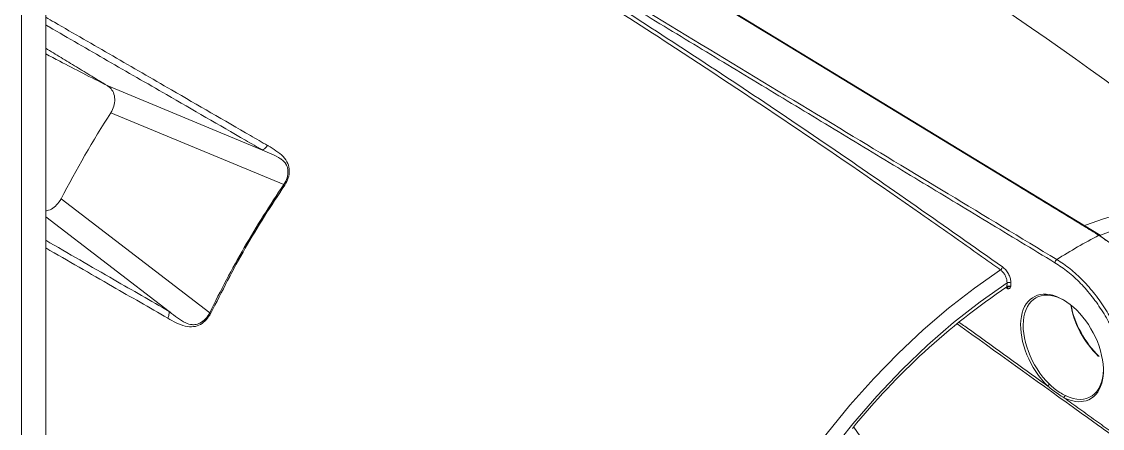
# Model space of a CAD drawing. Extents: x 11 to 120, y 2 to 94.
# Drawn here: x 86.95 to 92.92, y 14.72 to 16.97 of the extents above; entities that cross this region are included whole.
import ezdxf

# ---------------------------------------------------------------- set-up
doc = ezdxf.new("R2010")
doc.units = 0
doc.header["$MEASUREMENT"] = 0
doc.linetypes.add('SLD-Solid', pattern=[0])
doc.layers.add('OBJECT', color=7, linetype='CONTINUOUS')

msp = doc.modelspace()

# ---------------------------------------------------------------- linework, layer by layer
at = {"layer": 'OBJECT', "color": 7, "linetype": 'SLD-Solid', "lineweight": 15}
for p, q in [((87.0812, 12.6849), (87.0812, 20.0114)), ((86.9482, 12.6081), (86.9482, 19.9346)), ((87.4211, 16.613), (88.2797, 16.2566)), ((87.4413, 16.4628), (88.3973, 16.0662)), ((87.1663, 15.9865), (87.9877, 15.3568)), ((87.0812, 15.8866), (87.764, 15.3635)), ((92.3931, 15.5006), (92.3935, 15.5218)), ((92.3938, 15.4959), (92.3938, 15.4959)), ((92.4147, 15.5215), (92.4143, 15.503)), ((91.707, 14.4962), (91.5462, 14.725))]:
    msp.add_line(p, q, dxfattribs=at)
at = {"layer": 'OBJECT', "color": 7, "linetype": 'SLD-Solid', "lineweight": 15, "flags": 128}
for points in [[(92.9081, 15.7856), (91.5765, 16.5974), (89.9136, 17.6112)], [(92.8276, 15.8405), (92.927, 15.8771), (93.0679, 15.9192), (93.2061, 15.9488), (93.3411, 15.9657), (93.4721, 15.9698), (93.5986, 15.9612), (93.72, 15.94), (93.8357, 15.906), (93.8857, 15.8867)], [(94.4893, 15.1711), (94.4323, 15.2973), (94.3655, 15.4128), (94.2894, 15.517), (94.2043, 15.6093), (94.1106, 15.6893), (94.0089, 15.7566), (93.8996, 15.8107), (93.7834, 15.8515), (93.6607, 15.8788), (93.5323, 15.8924), (93.3988, 15.8921), (93.2609, 15.8781), (93.1193, 15.8504), (92.9747, 15.8092), (92.9105, 15.7868)], [(92.9109, 15.7793), (92.9107, 15.7814), (92.9102, 15.7832), (92.9093, 15.7846), (92.9081, 15.7856), (92.9081, 15.7856)], [(90.4986, 12.9019), (90.5523, 13.0884), (90.615, 13.2754), (90.6865, 13.4622), (90.7664, 13.648), (90.8544, 13.8317), (90.95, 14.0126), (91.0528, 14.1899), (91.1623, 14.3627), (91.278, 14.5302), (91.3994, 14.6917), (91.5259, 14.8463), (91.657, 14.9934), (91.7919, 15.1323), (91.9301, 15.2624), (92.071, 15.3829), (92.2138, 15.4935), (92.358, 15.5935)], [(92.3935, 15.5218), (92.2452, 15.4182), (92.0983, 15.3033), (91.9537, 15.1776), (91.8121, 15.0417), (91.6742, 14.8965), (91.5407, 14.7426), (91.4123, 14.5808), (91.2897, 14.412), (91.1734, 14.2369), (91.0641, 14.0566), (90.9624, 13.8719), (90.8688, 13.6838), (90.7837, 13.4932), (90.7075, 13.3011), (90.6408, 13.1085), (90.5837, 12.9165)], [(92.3908, 15.4942), (92.3924, 15.4952), (92.3941, 15.4959)]]:
    msp.add_lwpolyline(points, dxfattribs=at)
at = {"layer": 'OBJECT', "color": 7, "linetype": 'SLD-Solid', "lineweight": 15}
for centre, radius, start, end in [((74.4097, -9.1069), 31.7219, 51.58314, 57.31952), ((92.5269, 13.209), 6.0375, 147.38935, 152.61065), ((88.5995, 16.3994), 0.3897, 238.74509, 239.65222), ((94.3192, 13.0605), 3.0717, 117.49548, 122.49914), ((92.905, 15.7792), 0.00715, 64.19968, 122.88905), ((92.6823, 15.6314), 0.0239, 124.34317, 174.81739), ((92.3434, 15.6152), 0.0261, 303.87802, 349.29067), ((94.5834, 12.2567), 3.9141, 124.02777, 141.048), ((92.3863, 15.4995), 0.00684, 310.69864, 9.81301), ((92.3863, 15.4923), 0.00667, 357.40272, 25.80118), ((92.4038, 15.5006), 0.0236, 62.50848, 115.82936), ((87.8002, 15.0148), 0.39, 60.35678, 61.26323), ((92.6402, 14.9418), 0.023, 120.38972, 155.59371), ((92.7239, 14.8865), 0.0145, 123.48507, 180.93892)]:
    msp.add_arc(centre, radius, start, end, dxfattribs=at)
for centre, major_axis, ratio, start_param, end_param in [((92.6975, 15.1625), (-0.1553, 0.2827), 0.593785, 3.015476, 8.328686), ((92.7046, 15.1664), (-0.1503, 0.274), 0.594304, 5.497203, 8.32911), ((92.9624, 15.3152), (-0.1618, 0.2674), 0.560114, 0.933806, 2.021461), ((92.9695, 15.3195), (-0.1668, 0.2761), 0.560654, 0.967996, 2.021798), ((92.7046, 15.1664), (-0.1503, 0.274), 0.594304, 2.447134, 3.9546), ((92.6975, 15.1625), (-0.1553, 0.2827), 0.593785, 2.446709, 3.015476)]:
    msp.add_ellipse(centre, major_axis=major_axis, ratio=ratio, start_param=start_param, end_param=end_param, dxfattribs=at)
for points, knots in [([(88.2011, 18.2923), (88.3139, 18.2272), (88.7465, 17.9772), (89.4987, 17.5243), (90.4571, 16.9174), (91.4147, 16.2823), (92.0509, 15.8344), (92.3691, 15.6103)], [0, 0, 0, 0, 0.08089, 0.310253, 0.539781, 0.769807, 1, 1, 1, 1]), ([(92.358, 15.5935), (92.351, 15.5985), (92.3159, 15.6235), (92.1685, 15.7284), (91.803, 15.9857), (91.2397, 16.3727), (90.4505, 16.8969), (89.5471, 17.4712), (88.7561, 17.9483), (88.3039, 18.2095), (88.1911, 18.2747)], [0, 0, 0, 0, 0.005085, 0.025423, 0.106777, 0.26949, 0.432262, 0.675585, 0.919105, 1, 1, 1, 1]), ([(92.9011, 15.7852), (92.894, 15.7895), (92.8587, 15.811), (92.7106, 15.9013), (92.1179, 16.2627), (91.155, 16.8497), (90.305, 17.3679), (89.9066, 17.6108)], [0, 0, 0, 0, 0.007069, 0.035343, 0.14844, 0.600828, 1, 1, 1, 1]), ([(89.6633, 17.4703), (89.6704, 17.4661), (89.7058, 17.4446), (89.8545, 17.3546), (90.4493, 16.9945), (91.4158, 16.4096), (92.2689, 15.8932), (92.6688, 15.6511)], [0, 0, 0, 0, 0.007069, 0.035343, 0.14844, 0.600828, 1, 1, 1, 1]), ([(87.0812, 16.9912), (87.0973, 16.9819), (87.2205, 16.9108), (87.3983, 16.8081), (87.6144, 16.6831), (87.8675, 16.5367), (88.0985, 16.4029), (88.276, 16.3002), (88.3074, 16.282)], [0, 0, 0, 0, 0.039872, 0.305108, 0.437736, 0.570367, 0.924033, 1, 1, 1, 1]), ([(88.2798, 16.2566), (88.2484, 16.2748), (88.0706, 16.3774), (87.8391, 16.511), (87.5856, 16.6573), (87.3691, 16.7822), (87.201, 16.8793), (87.0875, 16.9448), (87.0812, 16.9484)], [0, 0, 0, 0, 0.077859, 0.440315, 0.576236, 0.712158, 0.983984, 1, 1, 1, 1]), ([(87.4211, 16.613), (87.3764, 16.6357), (87.2886, 16.6805), (87.1753, 16.7388), (87.107, 16.775), (87.0812, 16.7886)], [0, 0, 0, 0, 0.391852, 0.769997, 1, 1, 1, 1]), ([(87.4413, 16.4628), (87.4476, 16.4749), (87.4601, 16.4991), (87.4651, 16.5387), (87.4578, 16.5742), (87.4411, 16.5993), (87.4267, 16.6092), (87.4211, 16.613)], [0, 0, 0, 0, 0.217939, 0.435238, 0.661578, 0.868608, 1, 1, 1, 1]), ([(88.3973, 16.0662), (88.3973, 16.0662), (88.4052, 16.0777), (88.417, 16.103), (88.4221, 16.1405), (88.416, 16.1646), (88.4045, 16.187), (88.3927, 16.1993), (88.3658, 16.218), (88.3308, 16.2346), (88.2969, 16.2493), (88.2797, 16.2566), (88.2797, 16.2566)], [0, 0, 0, 0, 0.000008, 0.138336, 0.276648, 0.396795, 0.417207, 0.570266, 0.591197, 0.794579, 0.999992, 1, 1, 1, 1]), ([(88.3074, 16.282), (88.3031, 16.2766), (88.2945, 16.2657), (88.2847, 16.2596), (88.2798, 16.2566)], [0, 0, 0, 0, 0.5, 1, 1, 1, 1]), ([(88.3074, 16.282), (88.3083, 16.2815), (88.3389, 16.2637), (88.3832, 16.2369), (88.4209, 16.1859), (88.4297, 16.1438), (88.4239, 16.1016), (88.4097, 16.0759), (88.4026, 16.0631)], [0, 0, 0, 0, 0.01186, 0.400274, 0.577865, 0.721206, 0.860697, 1, 1, 1, 1]), ([(87.9877, 15.3568), (87.9877, 15.3568), (88.0469, 15.4787), (88.143, 15.6602), (88.284, 15.8947), (88.3589, 16.0096), (88.3973, 16.0662), (88.3973, 16.0662)], [0, 0, 0, 0, 0.000003, 0.497705, 0.748853, 0.999997, 1, 1, 1, 1]), ([(88.4026, 16.0631), (88.3648, 16.006), (88.2893, 15.8918), (88.148, 15.6571), (88.055, 15.4749), (87.9931, 15.3538)], [0, 0, 0, 0, 0.251148, 0.502295, 1, 1, 1, 1]), ([(87.0812, 15.9195), (87.092, 15.9224), (87.1137, 15.9282), (87.1441, 15.952), (87.1587, 15.9747), (87.1663, 15.9865)], [0, 0, 0, 0, 0.320875, 0.646444, 1, 1, 1, 1]), ([(93.3412, 15.0307), (93.3394, 15.0595), (93.3358, 15.1179), (93.3147, 15.2119), (93.2825, 15.3084), (93.2394, 15.4035), (93.1862, 15.4961), (93.1255, 15.5817), (93.0578, 15.6596), (93.0031, 15.7105), (92.9506, 15.7529), (92.9223, 15.7713), (92.9011, 15.7852)], [0, 0, 0, 0, 0.10813, 0.219389, 0.327529, 0.43882, 0.546683, 0.657694, 0.765191, 0.875821, 0.906652, 1, 1, 1, 1]), ([(87.0812, 15.7577), (87.2068, 15.6852), (87.4333, 15.5543), (87.6622, 15.4222), (87.7641, 15.3634)], [0, 0, 0, 0, 0.554615, 1, 1, 1, 1]), ([(87.7559, 15.3268), (87.654, 15.3855), (87.4279, 15.5157), (87.2041, 15.6445), (87.0812, 15.7153)], [0, 0, 0, 0, 0.450611, 1, 1, 1, 1]), ([(92.6688, 15.6511), (92.6933, 15.635), (92.7428, 15.6022), (92.8139, 15.5364), (92.8809, 15.4598), (92.9407, 15.3746), (92.9927, 15.2822), (93.0345, 15.1864), (93.0657, 15.0885), (93.0803, 15.0152), (93.0886, 14.9469), (93.0891, 14.9119), (93.0895, 14.8854)], [0, 0, 0, 0, 0.107203, 0.217517, 0.324717, 0.435019, 0.542339, 0.652756, 0.760378, 0.8711, 0.902397, 1, 1, 1, 1]), ([(92.3935, 15.5218), (92.3933, 15.5278), (92.3928, 15.5397), (92.3861, 15.5591), (92.3757, 15.5768), (92.3655, 15.5878), (92.3594, 15.5924), (92.358, 15.5935)], [0, 0, 0, 0, 0.233393, 0.466666, 0.699222, 0.93063, 1, 1, 1, 1]), ([(92.3691, 15.6103), (92.3709, 15.609), (92.3785, 15.6033), (92.3914, 15.5895), (92.4046, 15.5676), (92.4134, 15.5436), (92.4143, 15.5289), (92.4147, 15.5215)], [0, 0, 0, 0, 0.069456, 0.301092, 0.533716, 0.766867, 1, 1, 1, 1]), ([(93.0683, 14.8857), (93.0674, 14.9201), (93.0658, 14.9838), (93.0453, 15.0838), (93.0155, 15.1789), (92.9745, 15.2728), (92.9242, 15.3628), (92.8656, 15.4463), (92.8007, 15.5209), (92.731, 15.5854), (92.6827, 15.6175), (92.6585, 15.6336)], [0, 0, 0, 0, 0.128819, 0.238011, 0.347201, 0.456082, 0.564961, 0.673719, 0.782475, 0.891238, 1, 1, 1, 1]), ([(92.4143, 15.503), (92.4143, 15.503), (92.4139, 15.5021), (92.413, 15.5003), (92.4114, 15.4969), (92.4089, 15.493), (92.4046, 15.49), (92.3991, 15.4893), (92.395, 15.4911), (92.3929, 15.4919)], [0, 0, 0, 0, 0.004584, 0.10303, 0.201435, 0.395258, 0.602167, 0.800956, 1, 1, 1, 1]), ([(92.3931, 15.5006), (92.3939, 15.5012), (92.3959, 15.5026), (92.4001, 15.5042), (92.4052, 15.505), (92.4103, 15.5047), (92.413, 15.5036), (92.4143, 15.503)], [0, 0, 0, 0, 0.136594, 0.353062, 0.567991, 0.781364, 1, 1, 1, 1]), ([(92.394, 15.496), (92.3955, 15.4968), (92.3991, 15.4986), (92.4046, 15.5016), (92.4093, 15.5027), (92.4122, 15.503), (92.4136, 15.503), (92.4143, 15.503), (92.4143, 15.503)], [0, 0, 0, 0, 0.230309, 0.55975, 0.767353, 0.879526, 0.993605, 1, 1, 1, 1]), ([(87.7559, 15.3268), (87.7585, 15.3333), (87.7636, 15.3462), (87.7639, 15.3576), (87.7641, 15.3634)], [0, 0, 0, 0, 0.499999, 1, 1, 1, 1]), ([(87.9931, 15.3538), (87.9856, 15.3413), (87.9705, 15.3164), (87.9368, 15.2902), (87.8959, 15.2765), (87.8316, 15.2839), (87.7869, 15.3092), (87.7559, 15.3268)], [0, 0, 0, 0, 0.13867, 0.277419, 0.423115, 0.599885, 1, 1, 1, 1]), ([(87.764, 15.3635), (87.764, 15.3635), (87.7649, 15.3628), (87.7945, 15.3407), (87.8334, 15.3076), (87.8804, 15.2913), (87.9053, 15.2904), (87.9204, 15.2936), (87.9432, 15.3043), (87.9658, 15.3217), (87.9818, 15.3444), (87.9877, 15.3568), (87.9877, 15.3568)], [0, 0, 0, 0, 0.000008, 0.011235, 0.408406, 0.550964, 0.581776, 0.700643, 0.724685, 0.86239, 0.999992, 1, 1, 1, 1]), ([(93.0512, 14.6236), (93.0479, 14.626), (93.0259, 14.6419), (92.9291, 14.7116), (92.6216, 14.9332), (92.3328, 15.1413), (92.1189, 15.2954)], [0, 0, 0, 0, 0.01065, 0.070826, 0.311529, 1, 1, 1, 1]), ([(92.7094, 14.8863), (92.6882, 14.8997), (92.6575, 14.919), (92.6283, 14.9436), (92.6192, 14.9513)], [0, 0, 0, 0, 0.690763, 1, 1, 1, 1]), ([(92.6285, 14.9616), (92.6371, 14.9533), (92.6645, 14.9266), (92.6949, 14.91), (92.7159, 14.8986)], [0, 0, 0, 0, 0.310503, 1, 1, 1, 1])]:
    msp.add_open_spline(points, degree=3, knots=knots, dxfattribs=at)
for points in [[(92.6585, 15.6336), (89.653, 17.4528)], [(87.0812, 16.8192), (87.4211, 16.613)], [(88.2797, 16.2566), (88.2798, 16.2566)], [(92.9109, 15.7793), (92.942, 15.7569)], [(92.3929, 15.4919), (92.391, 15.493)], [(87.7641, 15.3634), (87.764, 15.3635)], [(92.1299, 15.3039), (92.6192, 14.9513)], [(92.7094, 14.8863), (93.0556, 14.6368)]]:
    msp.add_open_spline(points, degree=1, dxfattribs=at)

doc.saveas('drawing.dxf')
